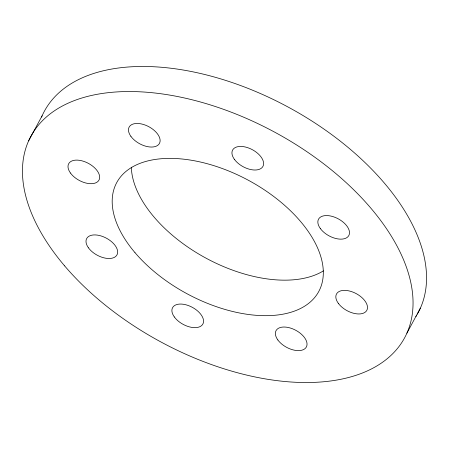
<?xml version="1.0" encoding="UTF-8"?>
<svg xmlns="http://www.w3.org/2000/svg" width="449" height="449" viewBox="0 0 449 449"><rect width="100%" height="100%" fill="white"/><g stroke="black" fill="none" stroke-linecap="round" stroke-linejoin="round"><path stroke-width="0.67" d="M28.618 140.874L42.116 115.803M406.884 333.197L420.382 308.126M416.605 315.378A212.304 119.333 28.3 0 1 415.886 316.545M41.577 117.054A212.304 119.333 28.3 0 1 284.256 104.999A212.304 119.333 28.3 0 1 417.295 314.205M323.42 270.87A114.759 64.504 28.3 0 1 206.13 258.226A114.759 64.504 28.3 0 1 131.327 167.208M64.611 265.87A212.304 119.333 28.3 0 0 399.29 346.123A212.304 119.333 28.3 0 0 189.349 99.111A212.304 119.333 28.3 0 0 64.611 265.87M130.917 136.367A17.214 9.676 28.3 0 0 158.323 144.864A17.214 9.676 28.3 0 0 143.641 124.525A17.214 9.676 28.3 0 0 130.917 136.367M234.4 159.339A17.214 9.676 28.3 0 0 261.806 167.836A17.214 9.676 28.3 0 0 247.124 147.491A17.214 9.676 28.3 0 0 234.4 159.339M320.3 228.474A17.214 9.676 28.3 0 0 347.7 236.971A17.214 9.676 28.3 0 0 333.023 216.631A17.214 9.676 28.3 0 0 320.3 228.474M338.288 303.283A17.214 9.676 28.3 0 0 365.694 311.78A17.214 9.676 28.3 0 0 351.011 291.435A17.214 9.676 28.3 0 0 338.288 303.283M277.83 339.938A17.214 9.676 28.3 0 0 305.236 348.43A17.214 9.676 28.3 0 0 290.554 328.09A17.214 9.676 28.3 0 0 277.83 339.938M174.347 316.966A17.214 9.676 28.3 0 0 201.753 325.463A17.214 9.676 28.3 0 0 187.07 305.118A17.214 9.676 28.3 0 0 174.347 316.966M88.453 247.826A17.214 9.676 28.3 0 0 115.853 256.323A17.214 9.676 28.3 0 0 101.177 235.983A17.214 9.676 28.3 0 0 88.453 247.826M70.459 173.022A17.214 9.676 28.3 0 0 97.865 181.519A17.214 9.676 28.3 0 0 83.183 161.174A17.214 9.676 28.3 0 0 70.459 173.022M134.975 252.624A114.759 64.504 28.3 0 0 315.877 296.003A114.759 64.504 28.3 0 0 202.398 162.482A114.759 64.504 28.3 0 0 134.975 252.624"/></g></svg>
